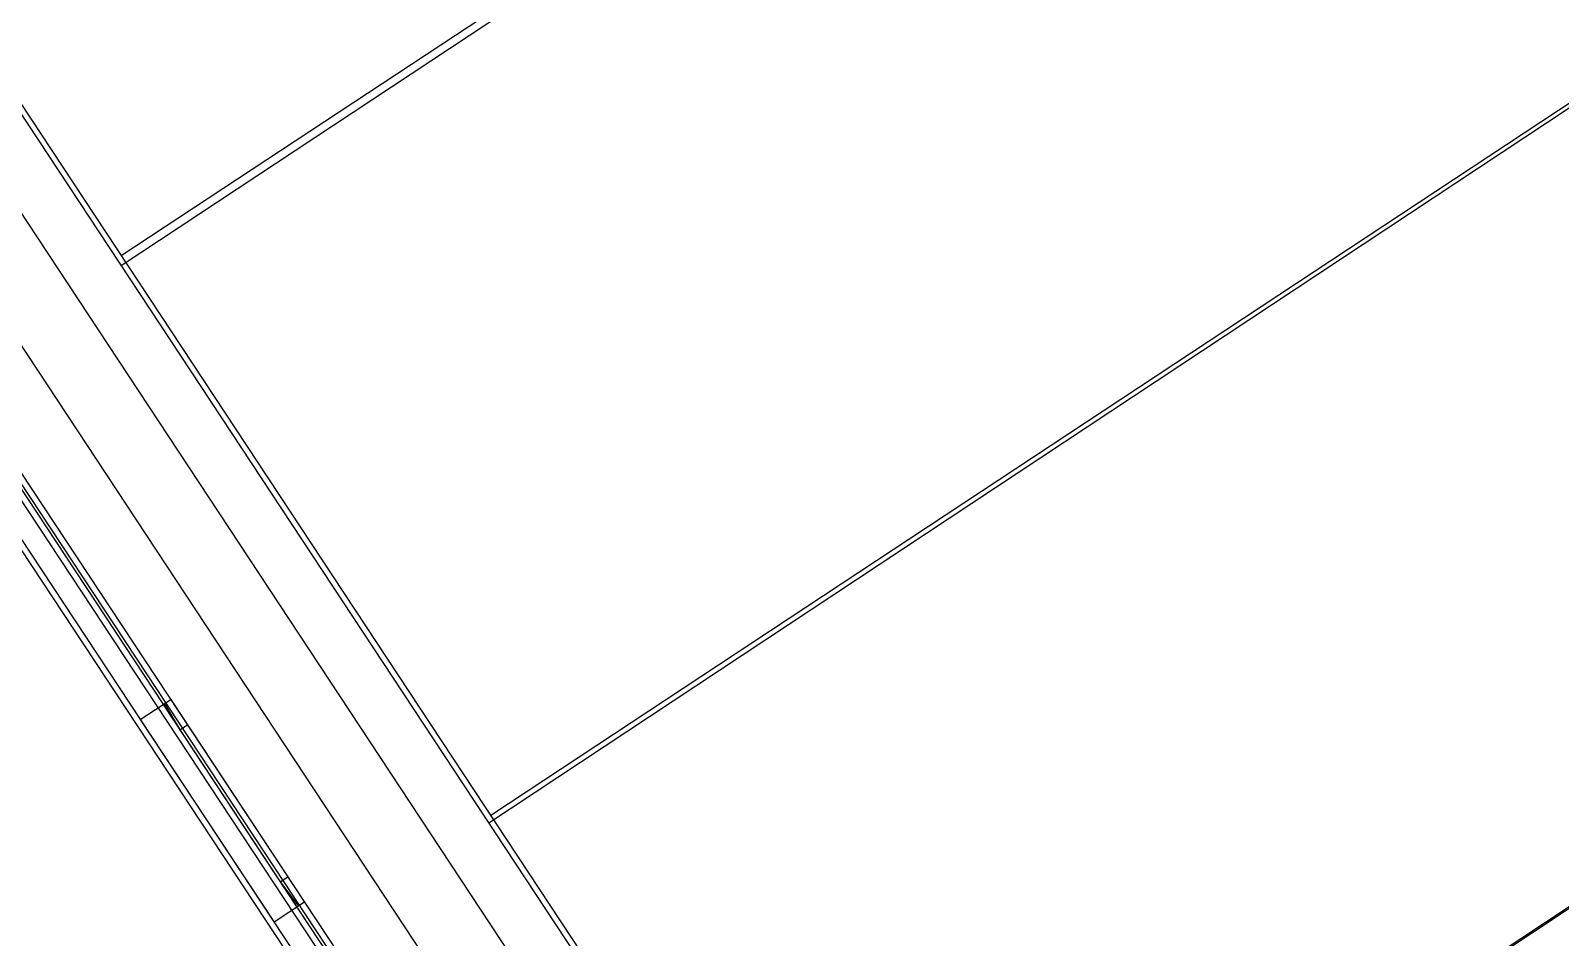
# Model space of a CAD drawing. Header units: metres. Extents: x 302064 to 304096, y 6268242 to 6271990.
# Drawn here: x 302980.02 to 303005.23, y 6268331.28 to 6268346.23 of the extents above; entities that cross this region are included whole.
import ezdxf

# ---------------------------------------------------------------- set-up
doc = ezdxf.new("R2010")
doc.units = ezdxf.units.M
doc.layers.get('0').update_dxf_attribs({"color": 6})
for name, color, linetype in [('BDY', 252, 'Continuous'), ('DEVELOP', 2, 'Continuous'), ('ROAD_KERB', 253, 'Continuous'), ('ROAD_KERB-BACK', 8, 'Continuous'), ('ROAD_KERB-LIP', 8, 'Continuous'), ('XR01255_CC_DES$0$FOOTPATH', 252, 'Continuous'), ('XR01255_CC_DES$0$ROAD_KERB', 252, 'Continuous'), ('XR01255_CC_DES$0$ROAD_KERB-BACK', 252, 'Continuous'), ('XR01255_CC_DES$0$ROAD_KERB-LIP', 252, 'Continuous'), ('XR01255_CC_LOT_LAYOUT$0$ST1_BDY', 252, 'Continuous'), ('XR01255_CC_LOT_LAYOUT$0$ST1_LOTS', 252, 'Continuous')]:
    doc.layers.add(name, color=color, linetype=linetype)

# ---------------------------------------------------------------- blocks, each defined once
blk = doc.blocks.new('A$C6F1F0823')
at = {"layer": 'BDY'}
for p, q in [((82.721, 118.077), (22.306, 78.181)), ((10.552, 95.979), (71.022, 4.408)), ((58.603, 88.908), (28.395, 68.96)), ((64.692, 79.687), (34.484, 59.739))]:
    blk.add_line(p, q, dxfattribs=at)
at = {"layer": 'ROAD_KERB'}
blk.add_line((15.803, 81.676), (67.828, 2.893), dxfattribs=at)
blk.add_lwpolyline([(22.994, 70.786), (25.199, 67.448)], dxfattribs=at)
blk.add_lwpolyline([(22.994, 70.786), (25.199, 67.448)], dxfattribs=at)
blk.add_lwpolyline([(22.994, 70.786), (25.199, 67.448)], dxfattribs=at)
blk.add_lwpolyline([(22.994, 70.786), (25.199, 67.448)], dxfattribs=at)
blk.add_lwpolyline([(22.994, 70.786), (25.199, 67.448)], dxfattribs=at)
blk.add_lwpolyline([(22.994, 70.786), (25.199, 67.448)], dxfattribs=at)
blk.add_lwpolyline([(22.994, 70.786), (25.199, 67.448)], dxfattribs=at)
blk.add_lwpolyline([(22.994, 70.786), (25.199, 67.448)], dxfattribs=at)
blk.add_lwpolyline([(22.994, 70.786), (25.199, 67.448)], dxfattribs=at)
blk.add_lwpolyline([(22.994, 70.786), (25.199, 67.448)], dxfattribs=at)
blk.add_lwpolyline([(22.994, 70.786), (25.199, 67.448)], dxfattribs=at)
blk.add_lwpolyline([(22.994, 70.786), (25.199, 67.448)], dxfattribs=at)
blk.add_lwpolyline([(22.994, 70.786), (25.199, 67.448)], dxfattribs=at)
blk.add_lwpolyline([(22.994, 70.786), (25.199, 67.448)], dxfattribs=at)
blk.add_lwpolyline([(22.994, 70.786), (25.199, 67.448)], dxfattribs=at)
blk.add_lwpolyline([(22.994, 70.786), (25.199, 67.448)], dxfattribs=at)
blk.add_lwpolyline([(22.994, 70.786), (25.199, 67.448)], dxfattribs=at)
blk.add_lwpolyline([(22.994, 70.786), (25.199, 67.448)], dxfattribs=at)
blk.add_lwpolyline([(22.994, 70.786), (25.199, 67.448)], dxfattribs=at)
blk.add_lwpolyline([(22.994, 70.786), (25.199, 67.448)], dxfattribs=at)
blk.add_lwpolyline([(22.994, 70.786), (25.199, 67.448)], dxfattribs=at)
blk.add_lwpolyline([(22.994, 70.786), (25.199, 67.448)], dxfattribs=at)
blk.add_lwpolyline([(22.994, 70.786), (25.199, 67.448)], dxfattribs=at)
blk.add_lwpolyline([(22.994, 70.786), (25.199, 67.448)], dxfattribs=at)
blk.add_lwpolyline([(22.994, 70.786), (25.199, 67.448)], dxfattribs=at)
blk.add_lwpolyline([(22.994, 70.786), (25.199, 67.448)], dxfattribs=at)
blk.add_lwpolyline([(22.994, 70.786), (25.199, 67.448)], dxfattribs=at)
blk.add_lwpolyline([(22.994, 70.786), (25.199, 67.448)], dxfattribs=at)
blk.add_lwpolyline([(22.994, 70.786), (25.199, 67.448)], dxfattribs=at)
blk.add_lwpolyline([(22.994, 70.786), (25.199, 67.448)], dxfattribs=at)
blk.add_lwpolyline([(22.994, 70.786), (25.199, 67.448)], dxfattribs=at)
blk.add_lwpolyline([(22.994, 70.786), (25.199, 67.448)], dxfattribs=at)
blk.add_lwpolyline([(22.994, 70.786), (25.199, 67.448)], dxfattribs=at)
blk.add_lwpolyline([(22.994, 70.786), (25.199, 67.448)], dxfattribs=at)
blk.add_lwpolyline([(22.994, 70.786), (25.199, 67.448)], dxfattribs=at)
blk.add_lwpolyline([(22.994, 70.786), (25.199, 67.448)], dxfattribs=at)
blk.add_lwpolyline([(22.994, 70.786), (25.199, 67.448)], dxfattribs=at)
blk.add_lwpolyline([(22.994, 70.786), (25.199, 67.448)], dxfattribs=at)
blk.add_lwpolyline([(22.994, 70.786), (25.199, 67.448)], dxfattribs=at)
blk.add_lwpolyline([(22.994, 70.786), (25.199, 67.448)], dxfattribs=at)
blk.add_lwpolyline([(22.994, 70.786), (25.199, 67.448)], dxfattribs=at)
blk.add_lwpolyline([(22.994, 70.786), (25.199, 67.448)], dxfattribs=at)
blk.add_lwpolyline([(22.994, 70.786), (25.199, 67.448)], dxfattribs=at)
blk.add_lwpolyline([(22.994, 70.786), (25.199, 67.448)], dxfattribs=at)
blk.add_lwpolyline([(22.994, 70.786), (25.199, 67.448)], dxfattribs=at)
blk.add_lwpolyline([(22.994, 70.786), (25.199, 67.448)], dxfattribs=at)
blk.add_lwpolyline([(22.994, 70.786), (25.199, 67.448)], dxfattribs=at)
blk.add_lwpolyline([(22.994, 70.786), (25.199, 67.448)], dxfattribs=at)
blk.add_lwpolyline([(22.994, 70.786), (25.199, 67.448)], dxfattribs=at)
blk.add_lwpolyline([(22.994, 70.786), (25.199, 67.448)], dxfattribs=at)
at = {"layer": 'ROAD_KERB-BACK'}
blk.add_line((15.928, 81.759), (68.227, 2.562), dxfattribs=at)
for points in [[(23.12, 70.869), (25.324, 67.531)], [(23.12, 70.869), (25.324, 67.531)], [(23.12, 70.869), (25.324, 67.531)], [(23.12, 70.869), (25.324, 67.531)], [(23.12, 70.869), (25.324, 67.531)], [(23.12, 70.869), (25.324, 67.531)], [(23.12, 70.869), (25.324, 67.531)], [(23.12, 70.869), (25.324, 67.531)], [(23.12, 70.869), (25.324, 67.531)], [(23.12, 70.869), (25.324, 67.531)], [(23.12, 70.869), (25.324, 67.531)], [(23.12, 70.869), (25.324, 67.531)], [(23.12, 70.869), (25.324, 67.531)], [(23.12, 70.869), (25.324, 67.531)], [(23.12, 70.869), (25.324, 67.531)], [(23.12, 70.869), (25.324, 67.531)], [(23.12, 70.869), (25.324, 67.531)], [(23.12, 70.869), (25.324, 67.531)], [(23.12, 70.869), (25.324, 67.531)], [(23.12, 70.869), (25.324, 67.531)], [(23.12, 70.869), (25.324, 67.531)], [(23.12, 70.869), (25.324, 67.531)], [(23.12, 70.869), (25.324, 67.531)], [(23.12, 70.869), (25.324, 67.531)], [(23.12, 70.869), (25.324, 67.531)], [(23.12, 70.869), (25.324, 67.531)], [(23.12, 70.869), (25.324, 67.531)], [(23.12, 70.869), (25.324, 67.531)], [(23.12, 70.869), (25.324, 67.531)], [(23.12, 70.869), (25.324, 67.531)], [(23.12, 70.869), (25.324, 67.531)], [(23.12, 70.869), (25.324, 67.531)], [(23.12, 70.869), (25.324, 67.531)], [(23.12, 70.869), (25.324, 67.531)], [(23.12, 70.869), (25.324, 67.531)], [(23.12, 70.869), (25.324, 67.531)], [(23.12, 70.869), (25.324, 67.531)], [(23.12, 70.869), (25.324, 67.531)], [(23.12, 70.869), (25.324, 67.531)], [(23.12, 70.869), (25.324, 67.531)], [(23.12, 70.869), (25.324, 67.531)], [(23.12, 70.869), (25.324, 67.531)], [(23.12, 70.869), (25.324, 67.531)], [(23.12, 70.869), (25.324, 67.531)], [(23.12, 70.869), (25.324, 67.531)], [(23.12, 70.869), (25.324, 67.531)], [(23.12, 70.869), (25.324, 67.531)], [(23.12, 70.869), (25.324, 67.531)], [(23.12, 70.869), (25.324, 67.531)], [(23.12, 70.869), (25.324, 67.531)], [(23.019, 70.803), (23.27, 70.369)], [(23.019, 70.803), (23.27, 70.369)], [(23.019, 70.803), (23.27, 70.369)], [(23.019, 70.803), (23.27, 70.369)], [(23.019, 70.803), (23.27, 70.369)], [(23.019, 70.803), (23.27, 70.369)], [(23.019, 70.803), (23.27, 70.369)], [(23.019, 70.803), (23.27, 70.369)], [(23.019, 70.803), (23.27, 70.369)], [(23.019, 70.803), (23.27, 70.369)], [(23.019, 70.803), (23.27, 70.369)], [(23.019, 70.803), (23.27, 70.369)], [(23.019, 70.803), (23.27, 70.369)], [(23.019, 70.803), (23.27, 70.369)], [(23.019, 70.803), (23.27, 70.369)], [(23.019, 70.803), (23.27, 70.369)], [(23.019, 70.803), (23.27, 70.369)], [(23.019, 70.803), (23.27, 70.369)], [(23.019, 70.803), (23.27, 70.369)], [(23.019, 70.803), (23.27, 70.369)], [(23.019, 70.803), (23.27, 70.369)], [(23.019, 70.803), (23.27, 70.369)], [(23.019, 70.803), (23.27, 70.369)], [(23.019, 70.803), (23.27, 70.369)], [(23.019, 70.803), (23.27, 70.369)], [(23.019, 70.803), (23.27, 70.369)], [(23.019, 70.803), (23.27, 70.369)], [(23.019, 70.803), (23.27, 70.369)], [(23.019, 70.803), (23.27, 70.369)], [(23.019, 70.803), (23.27, 70.369)], [(23.019, 70.803), (23.27, 70.369)], [(23.019, 70.803), (23.27, 70.369)], [(23.019, 70.803), (23.27, 70.369)], [(23.019, 70.803), (23.27, 70.369)], [(23.019, 70.803), (23.27, 70.369)], [(23.019, 70.803), (23.27, 70.369)], [(23.019, 70.803), (23.27, 70.369)], [(23.019, 70.803), (23.27, 70.369)], [(23.019, 70.803), (23.27, 70.369)], [(23.019, 70.803), (23.27, 70.369)], [(23.019, 70.803), (23.27, 70.369)], [(23.019, 70.803), (23.27, 70.369)], [(23.019, 70.803), (23.27, 70.369)], [(23.019, 70.803), (23.27, 70.369)], [(23.019, 70.803), (23.27, 70.369)], [(23.019, 70.803), (23.27, 70.369)], [(23.019, 70.803), (23.27, 70.369)], [(23.019, 70.803), (23.27, 70.369)], [(23.019, 70.803), (23.27, 70.369)], [(23.019, 70.803), (23.27, 70.369)], [(23.27, 70.369), (23.395, 70.452)], [(23.27, 70.369), (23.395, 70.452)], [(23.27, 70.369), (23.395, 70.452)], [(23.27, 70.369), (23.395, 70.452)], [(23.27, 70.369), (23.395, 70.452)], [(23.27, 70.369), (23.395, 70.452)], [(23.27, 70.369), (23.395, 70.452)], [(23.27, 70.369), (23.395, 70.452)], [(23.27, 70.369), (23.395, 70.452)], [(23.27, 70.369), (23.395, 70.452)], [(23.27, 70.369), (23.395, 70.452)], [(23.27, 70.369), (23.395, 70.452)], [(23.27, 70.369), (23.395, 70.452)], [(23.27, 70.369), (23.395, 70.452)], [(23.27, 70.369), (23.395, 70.452)], [(23.27, 70.369), (23.395, 70.452)], [(23.27, 70.369), (23.395, 70.452)], [(23.27, 70.369), (23.395, 70.452)], [(23.27, 70.369), (23.395, 70.452)], [(23.27, 70.369), (23.395, 70.452)], [(23.27, 70.369), (23.395, 70.452)], [(23.27, 70.369), (23.395, 70.452)], [(23.27, 70.369), (23.395, 70.452)], [(23.27, 70.369), (23.395, 70.452)], [(23.27, 70.369), (23.395, 70.452)], [(23.27, 70.369), (23.395, 70.452)], [(23.27, 70.369), (23.395, 70.452)], [(23.27, 70.369), (23.395, 70.452)], [(23.27, 70.369), (23.395, 70.452)], [(23.27, 70.369), (23.395, 70.452)], [(23.27, 70.369), (23.395, 70.452)], [(23.27, 70.369), (23.395, 70.452)], [(23.27, 70.369), (23.395, 70.452)], [(23.27, 70.369), (23.395, 70.452)], [(23.27, 70.369), (23.395, 70.452)], [(23.27, 70.369), (23.395, 70.452)], [(23.27, 70.369), (23.395, 70.452)], [(23.27, 70.369), (23.395, 70.452)], [(23.27, 70.369), (23.395, 70.452)], [(23.27, 70.369), (23.395, 70.452)], [(23.27, 70.369), (23.395, 70.452)], [(23.27, 70.369), (23.395, 70.452)], [(23.27, 70.369), (23.395, 70.452)], [(23.27, 70.369), (23.395, 70.452)], [(23.27, 70.369), (23.395, 70.452)], [(23.27, 70.369), (23.395, 70.452)], [(23.27, 70.369), (23.395, 70.452)], [(23.27, 70.369), (23.395, 70.452)], [(23.27, 70.369), (23.395, 70.452)], [(23.27, 70.369), (23.395, 70.452)], [(24.923, 67.865), (25.048, 67.948)], [(24.923, 67.865), (25.048, 67.948)], [(24.923, 67.865), (25.048, 67.948)], [(24.923, 67.865), (25.048, 67.948)], [(24.923, 67.865), (25.048, 67.948)], [(24.923, 67.865), (25.048, 67.948)], [(24.923, 67.865), (25.048, 67.948)], [(24.923, 67.865), (25.048, 67.948)], [(24.923, 67.865), (25.048, 67.948)], [(24.923, 67.865), (25.048, 67.948)], [(24.923, 67.865), (25.048, 67.948)], [(24.923, 67.865), (25.048, 67.948)], [(24.923, 67.865), (25.048, 67.948)], [(24.923, 67.865), (25.048, 67.948)], [(24.923, 67.865), (25.048, 67.948)], [(24.923, 67.865), (25.048, 67.948)], [(24.923, 67.865), (25.048, 67.948)], [(24.923, 67.865), (25.048, 67.948)], [(24.923, 67.865), (25.048, 67.948)], [(24.923, 67.865), (25.048, 67.948)], [(24.923, 67.865), (25.048, 67.948)], [(24.923, 67.865), (25.048, 67.948)], [(24.923, 67.865), (25.048, 67.948)], [(24.923, 67.865), (25.048, 67.948)], [(24.923, 67.865), (25.048, 67.948)], [(24.923, 67.865), (25.048, 67.948)], [(24.923, 67.865), (25.048, 67.948)], [(24.923, 67.865), (25.048, 67.948)], [(24.923, 67.865), (25.048, 67.948)], [(24.923, 67.865), (25.048, 67.948)], [(24.923, 67.865), (25.048, 67.948)], [(24.923, 67.865), (25.048, 67.948)], [(24.923, 67.865), (25.048, 67.948)], [(24.923, 67.865), (25.048, 67.948)], [(24.923, 67.865), (25.048, 67.948)], [(24.923, 67.865), (25.048, 67.948)], [(24.923, 67.865), (25.048, 67.948)], [(24.923, 67.865), (25.048, 67.948)], [(24.923, 67.865), (25.048, 67.948)], [(24.923, 67.865), (25.048, 67.948)], [(24.923, 67.865), (25.048, 67.948)], [(24.923, 67.865), (25.048, 67.948)], [(24.923, 67.865), (25.048, 67.948)], [(24.923, 67.865), (25.048, 67.948)], [(24.923, 67.865), (25.048, 67.948)], [(24.923, 67.865), (25.048, 67.948)], [(24.923, 67.865), (25.048, 67.948)], [(24.923, 67.865), (25.048, 67.948)], [(24.923, 67.865), (25.048, 67.948)], [(24.923, 67.865), (25.048, 67.948)], [(24.923, 67.865), (25.224, 67.465)], [(24.923, 67.865), (25.224, 67.465)], [(24.923, 67.865), (25.224, 67.465)], [(24.923, 67.865), (25.224, 67.465)], [(24.923, 67.865), (25.224, 67.465)], [(24.923, 67.865), (25.224, 67.465)], [(24.923, 67.865), (25.224, 67.465)], [(24.923, 67.865), (25.224, 67.465)], [(24.923, 67.865), (25.224, 67.465)], [(24.923, 67.865), (25.224, 67.465)], [(24.923, 67.865), (25.224, 67.465)], [(24.923, 67.865), (25.224, 67.465)], [(24.923, 67.865), (25.224, 67.465)], [(24.923, 67.865), (25.224, 67.465)], [(24.923, 67.865), (25.224, 67.465)], [(24.923, 67.865), (25.224, 67.465)], [(24.923, 67.865), (25.224, 67.465)], [(24.923, 67.865), (25.224, 67.465)], [(24.923, 67.865), (25.224, 67.465)], [(24.923, 67.865), (25.224, 67.465)], [(24.923, 67.865), (25.224, 67.465)], [(24.923, 67.865), (25.224, 67.465)], [(24.923, 67.865), (25.224, 67.465)], [(24.923, 67.865), (25.224, 67.465)], [(24.923, 67.865), (25.224, 67.465)], [(24.923, 67.865), (25.224, 67.465)], [(24.923, 67.865), (25.224, 67.465)], [(24.923, 67.865), (25.224, 67.465)], [(24.923, 67.865), (25.224, 67.465)], [(24.923, 67.865), (25.224, 67.465)], [(24.923, 67.865), (25.224, 67.465)], [(24.923, 67.865), (25.224, 67.465)], [(24.923, 67.865), (25.224, 67.465)], [(24.923, 67.865), (25.224, 67.465)], [(24.923, 67.865), (25.224, 67.465)], [(24.923, 67.865), (25.224, 67.465)], [(24.923, 67.865), (25.224, 67.465)], [(24.923, 67.865), (25.224, 67.465)], [(24.923, 67.865), (25.224, 67.465)], [(24.923, 67.865), (25.224, 67.465)], [(24.923, 67.865), (25.224, 67.465)], [(24.923, 67.865), (25.224, 67.465)], [(24.923, 67.865), (25.224, 67.465)], [(24.923, 67.865), (25.224, 67.465)], [(24.923, 67.865), (25.224, 67.465)], [(24.923, 67.865), (25.224, 67.465)], [(24.923, 67.865), (25.224, 67.465)], [(24.923, 67.865), (25.224, 67.465)], [(24.923, 67.865), (25.224, 67.465)], [(24.923, 67.865), (25.224, 67.465)]]:
    blk.add_lwpolyline(points, dxfattribs=at)
at = {"layer": 'ROAD_KERB-LIP'}
blk.add_line((15.428, 81.428), (67.453, 2.645), dxfattribs=at)
for points in [[(22.619, 70.538), (23.12, 70.869)], [(22.619, 70.538), (23.12, 70.869)], [(22.619, 70.538), (23.12, 70.869)], [(22.619, 70.538), (23.12, 70.869)], [(22.619, 70.538), (23.12, 70.869)], [(22.619, 70.538), (23.12, 70.869)], [(22.619, 70.538), (23.12, 70.869)], [(22.619, 70.538), (23.12, 70.869)], [(22.619, 70.538), (23.12, 70.869)], [(22.619, 70.538), (23.12, 70.869)], [(22.619, 70.538), (23.12, 70.869)], [(22.619, 70.538), (23.12, 70.869)], [(22.619, 70.538), (23.12, 70.869)], [(22.619, 70.538), (23.12, 70.869)], [(22.619, 70.538), (23.12, 70.869)], [(22.619, 70.538), (23.12, 70.869)], [(22.619, 70.538), (23.12, 70.869)], [(22.619, 70.538), (23.12, 70.869)], [(22.619, 70.538), (23.12, 70.869)], [(22.619, 70.538), (23.12, 70.869)], [(22.619, 70.538), (23.12, 70.869)], [(22.619, 70.538), (23.12, 70.869)], [(22.619, 70.538), (23.12, 70.869)], [(22.619, 70.538), (23.12, 70.869)], [(22.619, 70.538), (23.12, 70.869)], [(22.619, 70.538), (23.12, 70.869)], [(22.619, 70.538), (23.12, 70.869)], [(22.619, 70.538), (23.12, 70.869)], [(22.619, 70.538), (23.12, 70.869)], [(22.619, 70.538), (23.12, 70.869)], [(22.619, 70.538), (23.12, 70.869)], [(22.619, 70.538), (23.12, 70.869)], [(22.619, 70.538), (23.12, 70.869)], [(22.619, 70.538), (23.12, 70.869)], [(22.619, 70.538), (23.12, 70.869)], [(22.619, 70.538), (23.12, 70.869)], [(22.619, 70.538), (23.12, 70.869)], [(22.619, 70.538), (23.12, 70.869)], [(22.619, 70.538), (23.12, 70.869)], [(22.619, 70.538), (23.12, 70.869)], [(22.619, 70.538), (23.12, 70.869)], [(22.619, 70.538), (23.12, 70.869)], [(22.619, 70.538), (23.12, 70.869)], [(22.619, 70.538), (23.12, 70.869)], [(22.619, 70.538), (23.12, 70.869)], [(22.619, 70.538), (23.12, 70.869)], [(22.619, 70.538), (23.12, 70.869)], [(22.619, 70.538), (23.12, 70.869)], [(22.619, 70.538), (23.12, 70.869)], [(22.619, 70.538), (23.12, 70.869)], [(22.619, 70.538), (24.823, 67.2)], [(22.619, 70.538), (24.823, 67.2)], [(22.619, 70.538), (24.823, 67.2)], [(22.619, 70.538), (24.823, 67.2)], [(22.619, 70.538), (24.823, 67.2)], [(22.619, 70.538), (24.823, 67.2)], [(22.619, 70.538), (24.823, 67.2)], [(22.619, 70.538), (24.823, 67.2)], [(22.619, 70.538), (24.823, 67.2)], [(22.619, 70.538), (24.823, 67.2)], [(22.619, 70.538), (24.823, 67.2)], [(22.619, 70.538), (24.823, 67.2)], [(22.619, 70.538), (24.823, 67.2)], [(22.619, 70.538), (24.823, 67.2)], [(22.619, 70.538), (24.823, 67.2)], [(22.619, 70.538), (24.823, 67.2)], [(22.619, 70.538), (24.823, 67.2)], [(22.619, 70.538), (24.823, 67.2)], [(22.619, 70.538), (24.823, 67.2)], [(22.619, 70.538), (24.823, 67.2)], [(22.619, 70.538), (24.823, 67.2)], [(22.619, 70.538), (24.823, 67.2)], [(22.619, 70.538), (24.823, 67.2)], [(22.619, 70.538), (24.823, 67.2)], [(22.619, 70.538), (24.823, 67.2)], [(22.619, 70.538), (24.823, 67.2)], [(22.619, 70.538), (24.823, 67.2)], [(22.619, 70.538), (24.823, 67.2)], [(22.619, 70.538), (24.823, 67.2)], [(22.619, 70.538), (24.823, 67.2)], [(22.619, 70.538), (24.823, 67.2)], [(22.619, 70.538), (24.823, 67.2)], [(22.619, 70.538), (24.823, 67.2)], [(22.619, 70.538), (24.823, 67.2)], [(22.619, 70.538), (24.823, 67.2)], [(22.619, 70.538), (24.823, 67.2)], [(22.619, 70.538), (24.823, 67.2)], [(22.619, 70.538), (24.823, 67.2)], [(22.619, 70.538), (24.823, 67.2)], [(22.619, 70.538), (24.823, 67.2)], [(22.619, 70.538), (24.823, 67.2)], [(22.619, 70.538), (24.823, 67.2)], [(22.619, 70.538), (24.823, 67.2)], [(22.619, 70.538), (24.823, 67.2)], [(22.619, 70.538), (24.823, 67.2)], [(22.619, 70.538), (24.823, 67.2)], [(22.619, 70.538), (24.823, 67.2)], [(22.619, 70.538), (24.823, 67.2)], [(22.619, 70.538), (24.823, 67.2)], [(22.619, 70.538), (24.823, 67.2)], [(25.324, 67.531), (24.823, 67.2)], [(25.324, 67.531), (24.823, 67.2)], [(25.324, 67.531), (24.823, 67.2)], [(25.324, 67.531), (24.823, 67.2)], [(25.324, 67.531), (24.823, 67.2)], [(25.324, 67.531), (24.823, 67.2)], [(25.324, 67.531), (24.823, 67.2)], [(25.324, 67.531), (24.823, 67.2)], [(25.324, 67.531), (24.823, 67.2)], [(25.324, 67.531), (24.823, 67.2)], [(25.324, 67.531), (24.823, 67.2)], [(25.324, 67.531), (24.823, 67.2)], [(25.324, 67.531), (24.823, 67.2)], [(25.324, 67.531), (24.823, 67.2)], [(25.324, 67.531), (24.823, 67.2)], [(25.324, 67.531), (24.823, 67.2)], [(25.324, 67.531), (24.823, 67.2)], [(25.324, 67.531), (24.823, 67.2)], [(25.324, 67.531), (24.823, 67.2)], [(25.324, 67.531), (24.823, 67.2)], [(25.324, 67.531), (24.823, 67.2)], [(25.324, 67.531), (24.823, 67.2)], [(25.324, 67.531), (24.823, 67.2)], [(25.324, 67.531), (24.823, 67.2)], [(25.324, 67.531), (24.823, 67.2)], [(25.324, 67.531), (24.823, 67.2)], [(25.324, 67.531), (24.823, 67.2)], [(25.324, 67.531), (24.823, 67.2)], [(25.324, 67.531), (24.823, 67.2)], [(25.324, 67.531), (24.823, 67.2)], [(25.324, 67.531), (24.823, 67.2)], [(25.324, 67.531), (24.823, 67.2)], [(25.324, 67.531), (24.823, 67.2)], [(25.324, 67.531), (24.823, 67.2)], [(25.324, 67.531), (24.823, 67.2)], [(25.324, 67.531), (24.823, 67.2)], [(25.324, 67.531), (24.823, 67.2)], [(25.324, 67.531), (24.823, 67.2)], [(25.324, 67.531), (24.823, 67.2)], [(25.324, 67.531), (24.823, 67.2)], [(25.324, 67.531), (24.823, 67.2)], [(25.324, 67.531), (24.823, 67.2)], [(25.324, 67.531), (24.823, 67.2)], [(25.324, 67.531), (24.823, 67.2)], [(25.324, 67.531), (24.823, 67.2)], [(25.324, 67.531), (24.823, 67.2)], [(25.324, 67.531), (24.823, 67.2)], [(25.324, 67.531), (24.823, 67.2)], [(25.324, 67.531), (24.823, 67.2)], [(25.324, 67.531), (24.823, 67.2)]]:
    blk.add_lwpolyline(points, dxfattribs=at)
blk = doc.blocks.new('A$C07AF69C9')
at = {"layer": 'XR01255_CC_DES$0$FOOTPATH'}
for p, q in [((44.725, 113.755), (102.549, 26.097)), ((43.45, 113.509), (101.548, 25.436))]:
    blk.add_line(p, q, dxfattribs=at)
at = {"layer": 'XR01255_CC_DES$0$ROAD_KERB'}
blk.add_lwpolyline([(100.379, 24.666), (42.737, 112.046)], dxfattribs=at)
at = {"layer": 'XR01255_CC_DES$0$ROAD_KERB-BACK'}
blk.add_lwpolyline([(100.504, 24.748), (42.862, 112.129)], dxfattribs=at)
at = {"layer": 'XR01255_CC_DES$0$ROAD_KERB-LIP'}
blk.add_lwpolyline([(100.003, 24.418), (42.362, 111.798)], dxfattribs=at)
at = {"layer": 'XR01255_CC_LOT_LAYOUT$0$ST1_BDY'}
blk.add_line((45.681, 113.94), (103.301, 26.593), dxfattribs=at)
at = {"layer": 'XR01255_CC_LOT_LAYOUT$0$ST1_LOTS'}
for p, q in [((75.186, 113.888), (54.673, 100.309)), ((91.028, 111.184), (60.73, 91.127)), ((97.085, 102.001), (66.787, 81.944))]:
    blk.add_line(p, q, dxfattribs=at)
blk.add_blockref('A$C6F1F0823', (32.368, 22.293))

msp = doc.modelspace()

# ---------------------------------------------------------------- block references
at = {"layer": 'DEVELOP'}
msp.add_blockref('A$C07AF69C9', (302926.842, 6268242.0412), dxfattribs=at)

doc.saveas('drawing.dxf')
